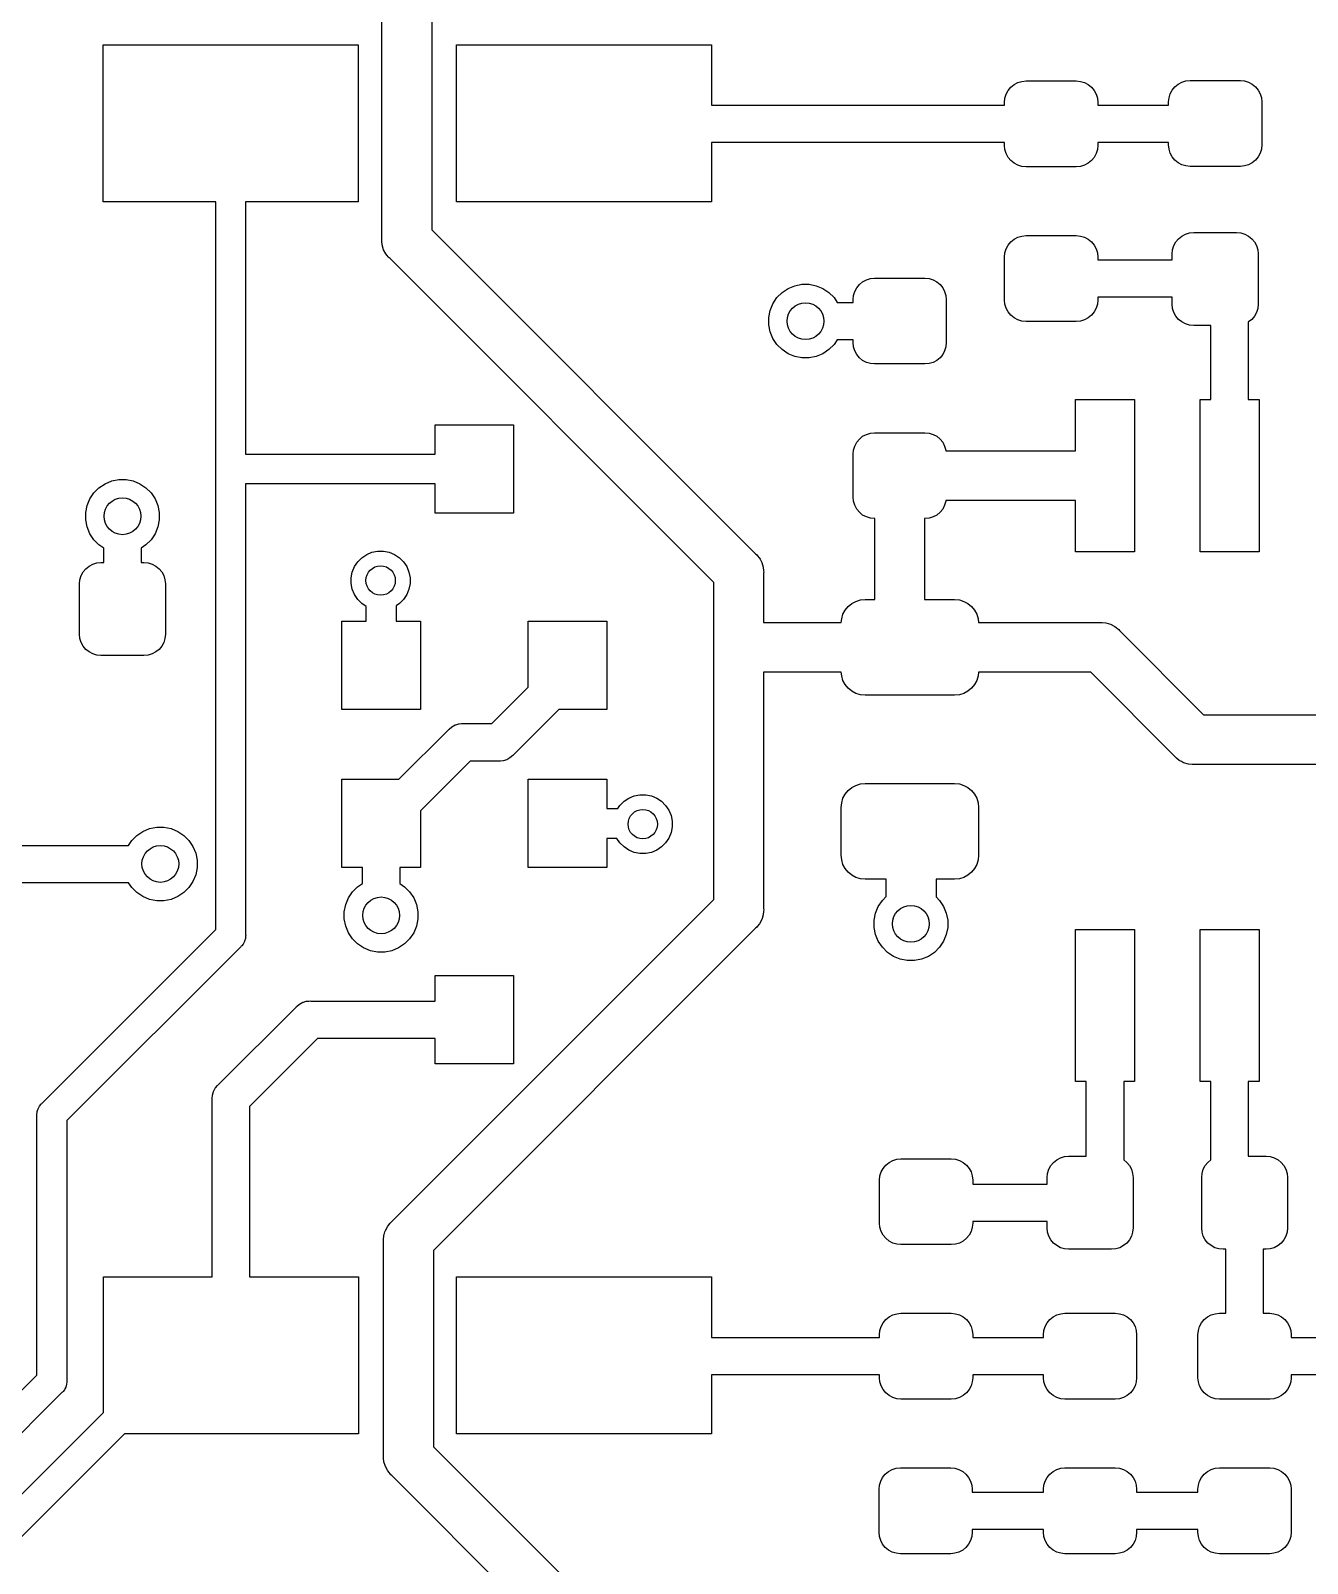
# Model space of a CAD drawing. Extents: x -66 to 211, y -177 to 13.
# Drawn here: x 105.08 to 118.09, y -120.81 to -105.19 of the extents above; entities that cross this region are included whole.
import ezdxf

# ---------------------------------------------------------------- set-up
doc = ezdxf.new("R2010")
doc.units = 0
doc.layers.add('BLACK', color=7, linetype='CONTINUOUS')

msp = doc.modelspace()

# ---------------------------------------------------------------- linework, layer by layer
at = {"layer": 'BLACK', "linetype": 'CONTINUOUS'}
for p, q in [((108.659, -107.315), (108.659, -99.423)), ((109.167, -99.5157), (109.167, -107.222)), ((105.818, -106.939), (105.818, -105.339)), ((105.818, -105.339), (108.418, -105.339)), ((108.418, -105.339), (108.418, -106.939)), ((109.418, -106.939), (109.418, -105.339)), ((109.418, -105.339), (112.018, -105.339)), ((112.018, -105.339), (112.018, -105.953)), ((115.07, -105.77), (115.103, -105.743)), ((115.103, -105.743), (115.141, -105.723)), ((115.141, -105.723), (115.182, -105.711)), ((115.182, -105.711), (115.225, -105.706)), ((115.225, -105.706), (115.737, -105.706)), ((115.737, -105.706), (115.78, -105.711)), ((115.78, -105.711), (115.821, -105.723)), ((115.821, -105.723), (115.859, -105.743)), ((115.859, -105.743), (115.892, -105.77)), ((116.741, -105.766), (116.775, -105.738)), ((116.775, -105.738), (116.812, -105.718)), ((116.812, -105.718), (116.853, -105.706)), ((116.853, -105.706), (116.896, -105.701)), ((116.896, -105.701), (117.409, -105.701)), ((117.409, -105.701), (117.451, -105.706)), ((117.451, -105.706), (117.492, -105.718)), ((117.492, -105.718), (117.53, -105.738)), ((117.53, -105.738), (117.563, -105.766)), ((115.006, -105.925), (115.01, -105.882)), ((115.01, -105.882), (115.023, -105.841)), ((115.023, -105.841), (115.043, -105.804)), ((115.043, -105.804), (115.07, -105.77)), ((115.892, -105.77), (115.919, -105.804)), ((115.919, -105.804), (115.939, -105.841)), ((115.939, -105.841), (115.952, -105.882)), ((115.952, -105.882), (115.956, -105.925)), ((116.677, -105.92), (116.682, -105.878)), ((116.682, -105.878), (116.694, -105.837)), ((116.694, -105.837), (116.714, -105.799)), ((116.714, -105.799), (116.741, -105.766)), ((117.563, -105.766), (117.591, -105.799)), ((117.591, -105.799), (117.611, -105.837)), ((117.611, -105.837), (117.623, -105.878)), ((117.623, -105.878), (117.627, -105.92)), ((112.018, -105.953), (115.006, -105.953)), ((115.006, -105.953), (115.006, -105.925)), ((115.956, -105.925), (115.956, -105.953)), ((115.956, -105.953), (116.677, -105.953)), ((116.677, -105.953), (116.677, -105.92)), ((117.627, -105.92), (117.627, -106.358)), ((115.006, -106.334), (112.018, -106.334)), ((112.018, -106.334), (112.018, -106.939)), ((115.006, -106.363), (115.006, -106.334)), ((115.01, -106.405), (115.006, -106.363)), ((115.956, -106.363), (115.952, -106.405)), ((116.677, -106.334), (115.956, -106.334)), ((115.956, -106.334), (115.956, -106.363)), ((116.677, -106.358), (116.677, -106.334)), ((116.682, -106.4), (116.677, -106.358)), ((117.627, -106.358), (117.623, -106.4)), ((115.023, -106.446), (115.01, -106.405)), ((115.043, -106.484), (115.023, -106.446)), ((115.07, -106.517), (115.043, -106.484)), ((115.103, -106.544), (115.07, -106.517)), ((115.892, -106.517), (115.859, -106.544)), ((115.919, -106.484), (115.892, -106.517)), ((115.939, -106.446), (115.919, -106.484)), ((115.952, -106.405), (115.939, -106.446)), ((116.694, -106.441), (116.682, -106.4)), ((116.714, -106.479), (116.694, -106.441)), ((116.741, -106.512), (116.714, -106.479)), ((116.775, -106.54), (116.741, -106.512)), ((117.563, -106.512), (117.53, -106.54)), ((117.591, -106.479), (117.563, -106.512)), ((117.611, -106.441), (117.591, -106.479)), ((117.623, -106.4), (117.611, -106.441)), ((115.141, -106.565), (115.103, -106.544)), ((115.182, -106.577), (115.141, -106.565)), ((115.225, -106.581), (115.182, -106.577)), ((115.737, -106.581), (115.225, -106.581)), ((115.78, -106.577), (115.737, -106.581)), ((115.821, -106.565), (115.78, -106.577)), ((115.859, -106.544), (115.821, -106.565)), ((116.812, -106.56), (116.775, -106.54)), ((116.853, -106.572), (116.812, -106.56)), ((116.896, -106.576), (116.853, -106.572)), ((117.409, -106.576), (116.896, -106.576)), ((117.451, -106.572), (117.409, -106.576)), ((117.492, -106.56), (117.451, -106.572)), ((117.53, -106.54), (117.492, -106.56)), ((106.965, -106.939), (105.818, -106.939)), ((106.965, -109.649), (106.965, -106.939)), ((108.418, -106.939), (107.27, -106.939)), ((107.27, -106.939), (107.27, -109.508)), ((112.018, -106.939), (109.418, -106.939)), ((109.167, -107.222), (112.467, -110.523)), ((115.103, -107.318), (115.141, -107.298)), ((115.141, -107.298), (115.182, -107.286)), ((115.182, -107.286), (115.225, -107.281)), ((115.225, -107.281), (115.737, -107.281)), ((115.737, -107.281), (115.78, -107.286)), ((115.78, -107.286), (115.821, -107.298)), ((115.821, -107.298), (115.859, -107.318)), ((116.779, -107.313), (116.812, -107.286)), ((116.812, -107.286), (116.85, -107.266)), ((116.85, -107.266), (116.891, -107.253)), ((116.891, -107.253), (116.934, -107.249)), ((116.934, -107.249), (117.371, -107.249)), ((117.371, -107.249), (117.414, -107.253)), ((117.414, -107.253), (117.455, -107.266)), ((117.455, -107.266), (117.493, -107.286)), ((117.493, -107.286), (117.526, -107.313)), ((108.657, -107.328), (108.659, -107.315)), ((108.659, -107.34), (108.657, -107.328)), ((108.662, -107.377), (108.659, -107.34)), ((108.659, -107.34), (108.659, -107.34)), ((108.677, -107.425), (108.662, -107.377)), ((108.7, -107.469), (108.677, -107.425)), ((115.006, -107.5), (115.01, -107.457)), ((115.01, -107.457), (115.023, -107.416)), ((115.023, -107.416), (115.043, -107.379)), ((115.043, -107.379), (115.07, -107.345)), ((115.07, -107.345), (115.103, -107.318)), ((115.859, -107.318), (115.892, -107.345)), ((115.892, -107.345), (115.919, -107.379)), ((115.919, -107.379), (115.939, -107.416)), ((115.939, -107.416), (115.952, -107.457)), ((115.952, -107.457), (115.956, -107.5)), ((116.715, -107.468), (116.719, -107.425)), ((116.719, -107.425), (116.731, -107.384)), ((116.731, -107.384), (116.752, -107.346)), ((116.752, -107.346), (116.779, -107.313)), ((117.526, -107.313), (117.553, -107.346)), ((117.553, -107.346), (117.573, -107.384)), ((117.573, -107.384), (117.586, -107.425)), ((117.586, -107.425), (117.59, -107.468)), ((108.713, -107.485), (108.7, -107.469)), ((108.724, -107.498), (108.713, -107.485)), ((108.732, -107.508), (108.724, -107.498)), ((108.724, -107.498), (108.724, -107.498)), ((108.742, -107.516), (108.732, -107.508)), ((112.042, -110.816), (108.742, -107.516)), ((115.006, -107.938), (115.006, -107.5)), ((115.956, -107.5), (115.956, -107.528)), ((115.956, -107.528), (116.715, -107.528)), ((116.715, -107.528), (116.715, -107.468)), ((117.59, -107.468), (117.59, -107.98)), ((113.526, -107.78), (113.559, -107.752)), ((113.559, -107.752), (113.597, -107.732)), ((113.597, -107.732), (113.638, -107.72)), ((113.638, -107.72), (113.681, -107.715)), ((113.681, -107.715), (114.193, -107.715)), ((114.193, -107.715), (114.236, -107.72)), ((114.236, -107.72), (114.277, -107.732)), ((114.277, -107.732), (114.315, -107.752)), ((114.315, -107.752), (114.348, -107.78)), ((112.644, -107.976), (112.685, -107.914)), ((112.685, -107.914), (112.738, -107.862)), ((112.738, -107.862), (112.799, -107.821)), ((112.799, -107.821), (112.867, -107.793)), ((112.867, -107.793), (112.94, -107.778)), ((112.94, -107.778), (113.014, -107.778)), ((113.014, -107.778), (113.086, -107.793)), ((113.086, -107.793), (113.154, -107.821)), ((113.154, -107.821), (113.216, -107.862)), ((113.216, -107.862), (113.268, -107.914)), ((113.268, -107.914), (113.3, -107.962)), ((113.462, -107.934), (113.466, -107.892)), ((113.466, -107.892), (113.478, -107.851)), ((113.478, -107.851), (113.499, -107.813)), ((113.499, -107.813), (113.526, -107.78)), ((114.348, -107.78), (114.375, -107.813)), ((114.375, -107.813), (114.395, -107.851)), ((114.395, -107.851), (114.408, -107.892)), ((114.408, -107.892), (114.412, -107.934)), ((116.715, -107.909), (115.956, -107.909)), ((115.956, -107.909), (115.956, -107.938)), ((116.715, -107.98), (116.715, -107.909)), ((112.602, -108.116), (112.616, -108.044)), ((112.616, -108.044), (112.644, -107.976)), ((113.3, -107.962), (113.462, -107.962)), ((113.462, -107.962), (113.462, -107.934)), ((114.412, -107.934), (114.412, -108.372)), ((115.01, -107.98), (115.006, -107.938)), ((115.023, -108.021), (115.01, -107.98)), ((115.043, -108.059), (115.023, -108.021)), ((115.07, -108.092), (115.043, -108.059)), ((115.919, -108.059), (115.892, -108.092)), ((115.939, -108.021), (115.919, -108.059)), ((115.952, -107.98), (115.939, -108.021)), ((115.956, -107.938), (115.952, -107.98)), ((116.719, -108.023), (116.715, -107.98)), ((116.731, -108.064), (116.719, -108.023)), ((116.752, -108.102), (116.731, -108.064)), ((117.573, -108.064), (117.553, -108.102)), ((117.586, -108.023), (117.573, -108.064)), ((117.59, -107.98), (117.586, -108.023)), ((112.602, -108.19), (112.602, -108.116)), ((112.616, -108.263), (112.602, -108.19)), ((115.103, -108.119), (115.07, -108.092)), ((115.141, -108.14), (115.103, -108.119)), ((115.182, -108.152), (115.141, -108.14)), ((115.225, -108.156), (115.182, -108.152)), ((115.737, -108.156), (115.225, -108.156)), ((115.78, -108.152), (115.737, -108.156)), ((115.821, -108.14), (115.78, -108.152)), ((115.859, -108.119), (115.821, -108.14)), ((115.892, -108.092), (115.859, -108.119)), ((116.779, -108.135), (116.752, -108.102)), ((116.812, -108.162), (116.779, -108.135)), ((116.85, -108.182), (116.812, -108.162)), ((116.891, -108.195), (116.85, -108.182)), ((116.934, -108.199), (116.891, -108.195)), ((117.109, -108.199), (116.934, -108.199)), ((117.109, -108.953), (117.109, -108.199)), ((117.493, -108.162), (117.49, -108.163)), ((117.49, -108.163), (117.49, -108.953)), ((117.526, -108.135), (117.493, -108.162)), ((117.553, -108.102), (117.526, -108.135)), ((112.644, -108.331), (112.616, -108.263)), ((112.685, -108.392), (112.644, -108.331)), ((112.738, -108.444), (112.685, -108.392)), ((113.268, -108.392), (113.216, -108.444)), ((113.301, -108.343), (113.268, -108.392)), ((113.462, -108.343), (113.301, -108.343)), ((113.462, -108.372), (113.462, -108.343)), ((113.466, -108.414), (113.462, -108.372)), ((114.412, -108.372), (114.408, -108.414)), ((112.799, -108.486), (112.738, -108.444)), ((112.867, -108.514), (112.799, -108.486)), ((112.94, -108.528), (112.867, -108.514)), ((113.014, -108.528), (112.94, -108.528)), ((113.086, -108.514), (113.014, -108.528)), ((113.154, -108.486), (113.086, -108.514)), ((113.216, -108.444), (113.154, -108.486)), ((113.478, -108.455), (113.466, -108.414)), ((113.499, -108.493), (113.478, -108.455)), ((113.526, -108.526), (113.499, -108.493)), ((113.559, -108.554), (113.526, -108.526)), ((113.597, -108.574), (113.559, -108.554)), ((114.315, -108.554), (114.277, -108.574)), ((114.348, -108.526), (114.315, -108.554)), ((114.375, -108.493), (114.348, -108.526)), ((114.395, -108.455), (114.375, -108.493)), ((114.408, -108.414), (114.395, -108.455)), ((113.638, -108.586), (113.597, -108.574)), ((113.681, -108.59), (113.638, -108.586)), ((114.193, -108.59), (113.681, -108.59)), ((114.236, -108.586), (114.193, -108.59)), ((114.277, -108.574), (114.236, -108.586)), ((115.73, -109.474), (115.73, -108.953)), ((115.73, -108.953), (116.33, -108.953)), ((116.33, -108.953), (116.33, -110.503)), ((117, -110.503), (117, -108.953)), ((117, -108.953), (117.109, -108.953)), ((117.49, -108.953), (117.6, -108.953)), ((117.6, -108.953), (117.6, -110.503)), ((109.201, -109.508), (109.201, -109.21)), ((109.201, -109.21), (110.001, -109.21)), ((110.001, -109.21), (110.001, -110.11)), ((113.526, -109.355), (113.559, -109.327)), ((113.559, -109.327), (113.597, -109.307)), ((113.597, -109.307), (113.638, -109.295)), ((113.638, -109.295), (113.681, -109.29)), ((113.681, -109.29), (114.193, -109.29)), ((114.193, -109.29), (114.236, -109.295)), ((114.236, -109.295), (114.277, -109.307)), ((114.277, -109.307), (114.315, -109.327)), ((114.315, -109.327), (114.348, -109.355)), ((113.462, -109.509), (113.466, -109.467)), ((113.466, -109.467), (113.478, -109.426)), ((113.478, -109.426), (113.499, -109.388)), ((113.499, -109.388), (113.526, -109.355)), ((114.348, -109.355), (114.375, -109.388)), ((114.375, -109.388), (114.395, -109.426)), ((114.395, -109.426), (114.408, -109.467)), ((114.408, -109.467), (114.408, -109.474)), ((114.408, -109.474), (115.73, -109.474)), ((107.27, -109.508), (109.201, -109.508)), ((113.462, -109.947), (113.462, -109.509)), ((105.837, -109.81), (105.905, -109.781)), ((105.905, -109.781), (105.978, -109.767)), ((105.978, -109.767), (106.051, -109.767)), ((106.051, -109.767), (106.124, -109.781)), ((106.124, -109.781), (106.192, -109.81)), ((106.965, -109.657), (106.965, -109.649)), ((106.965, -109.664), (106.965, -109.657)), ((106.965, -114.353), (106.965, -109.664)), ((106.965, -109.664), (106.965, -109.664)), ((106.965, -109.664), (106.965, -109.664)), ((105.682, -109.964), (105.723, -109.903)), ((105.723, -109.903), (105.775, -109.851)), ((105.775, -109.851), (105.837, -109.81)), ((106.192, -109.81), (106.254, -109.851)), ((106.254, -109.851), (106.306, -109.903)), ((106.306, -109.903), (106.347, -109.964)), ((109.201, -109.813), (107.27, -109.813)), ((107.27, -109.813), (107.27, -114.409)), ((109.201, -110.11), (109.201, -109.813)), ((113.466, -109.989), (113.462, -109.947)), ((105.64, -110.105), (105.654, -110.033)), ((105.64, -110.179), (105.64, -110.105)), ((105.654, -110.033), (105.682, -109.964)), ((106.347, -109.964), (106.375, -110.033)), ((106.375, -110.033), (106.39, -110.105)), ((106.39, -110.105), (106.39, -110.179)), ((110.001, -110.11), (109.201, -110.11)), ((113.478, -110.03), (113.466, -109.989)), ((113.499, -110.068), (113.478, -110.03)), ((113.526, -110.101), (113.499, -110.068)), ((113.559, -110.129), (113.526, -110.101)), ((114.348, -110.101), (114.315, -110.129)), ((114.375, -110.068), (114.348, -110.101)), ((114.395, -110.03), (114.375, -110.068)), ((114.408, -109.989), (114.395, -110.03)), ((115.73, -109.982), (114.408, -109.982)), ((114.408, -109.982), (114.408, -109.989)), ((115.73, -110.503), (115.73, -109.982)), ((105.654, -110.251), (105.64, -110.179)), ((105.682, -110.32), (105.654, -110.251)), ((106.375, -110.251), (106.347, -110.32)), ((106.39, -110.179), (106.375, -110.251)), ((113.597, -110.149), (113.559, -110.129)), ((113.638, -110.161), (113.597, -110.149)), ((113.681, -110.165), (113.638, -110.161)), ((113.683, -110.165), (113.681, -110.165)), ((113.683, -110.99), (113.683, -110.165)), ((114.193, -110.165), (114.191, -110.165)), ((114.191, -110.165), (114.191, -110.99)), ((114.236, -110.161), (114.193, -110.165)), ((114.277, -110.149), (114.236, -110.161)), ((114.315, -110.129), (114.277, -110.149)), ((105.723, -110.381), (105.682, -110.32)), ((105.775, -110.433), (105.723, -110.381)), ((106.306, -110.381), (106.254, -110.433)), ((106.347, -110.32), (106.306, -110.381)), ((105.824, -110.466), (105.775, -110.433)), ((105.824, -110.612), (105.824, -110.466)), ((106.254, -110.433), (106.205, -110.466)), ((106.205, -110.466), (106.205, -110.612)), ((108.413, -110.606), (108.455, -110.564)), ((108.455, -110.564), (108.504, -110.531)), ((108.504, -110.531), (108.558, -110.509)), ((108.558, -110.509), (108.616, -110.497)), ((108.616, -110.497), (108.676, -110.497)), ((108.676, -110.497), (108.733, -110.509)), ((108.733, -110.509), (108.788, -110.531)), ((108.788, -110.531), (108.837, -110.564)), ((108.837, -110.564), (108.879, -110.606)), ((112.467, -110.523), (112.476, -110.531)), ((112.476, -110.531), (112.484, -110.54)), ((112.484, -110.54), (112.484, -110.54)), ((112.484, -110.54), (112.508, -110.569)), ((112.508, -110.569), (112.514, -110.579)), ((112.514, -110.579), (112.532, -110.613)), ((116.33, -110.503), (115.73, -110.503)), ((117.6, -110.503), (117, -110.503)), ((105.594, -110.747), (105.614, -110.709)), ((105.614, -110.709), (105.641, -110.676)), ((105.641, -110.676), (105.674, -110.649)), ((105.674, -110.649), (105.712, -110.629)), ((105.712, -110.629), (105.753, -110.616)), ((105.753, -110.616), (105.796, -110.612)), ((105.796, -110.612), (105.824, -110.612)), ((106.205, -110.612), (106.233, -110.612)), ((106.233, -110.612), (106.276, -110.616)), ((106.276, -110.616), (106.317, -110.629)), ((106.317, -110.629), (106.355, -110.649)), ((106.355, -110.649), (106.388, -110.676)), ((106.388, -110.676), (106.415, -110.709)), ((106.415, -110.709), (106.435, -110.747)), ((108.346, -110.768), (108.357, -110.71)), ((108.357, -110.71), (108.38, -110.655)), ((108.38, -110.655), (108.413, -110.606)), ((108.879, -110.606), (108.912, -110.655)), ((108.912, -110.655), (108.934, -110.71)), ((108.934, -110.71), (108.946, -110.768)), ((112.532, -110.613), (112.546, -110.661)), ((112.546, -110.661), (112.55, -110.699)), ((112.55, -110.699), (112.55, -110.699)), ((112.55, -110.699), (112.551, -110.711)), ((112.551, -110.711), (112.55, -110.723)), ((112.55, -110.723), (112.55, -111.224)), ((105.577, -110.831), (105.581, -110.788)), ((105.577, -111.343), (105.577, -110.831)), ((105.581, -110.788), (105.594, -110.747)), ((106.435, -110.747), (106.448, -110.788)), ((106.448, -110.788), (106.452, -110.831)), ((106.452, -110.831), (106.452, -111.343)), ((108.346, -110.827), (108.346, -110.768)), ((108.357, -110.885), (108.346, -110.827)), ((108.38, -110.939), (108.357, -110.885)), ((108.934, -110.885), (108.912, -110.939)), ((108.946, -110.827), (108.934, -110.885)), ((108.946, -110.768), (108.946, -110.827)), ((112.042, -111.463), (112.042, -110.816)), ((108.413, -110.989), (108.38, -110.939)), ((108.455, -111.03), (108.413, -110.989)), ((108.499, -111.06), (108.455, -111.03)), ((108.837, -111.03), (108.803, -111.053)), ((108.803, -111.053), (108.803, -111.21)), ((108.879, -110.989), (108.837, -111.03)), ((108.912, -110.939), (108.879, -110.989)), ((113.412, -111.062), (113.449, -111.031)), ((113.449, -111.031), (113.491, -111.009)), ((113.491, -111.009), (113.537, -110.995)), ((113.537, -110.995), (113.585, -110.99)), ((113.585, -110.99), (113.683, -110.99)), ((114.191, -110.99), (114.497, -110.99)), ((114.497, -110.99), (114.545, -110.995)), ((114.545, -110.995), (114.59, -111.009)), ((114.59, -111.009), (114.633, -111.031)), ((114.633, -111.031), (114.67, -111.062)), ((108.251, -112.11), (108.251, -111.21)), ((108.251, -111.21), (108.499, -111.21)), ((108.499, -111.21), (108.499, -111.06)), ((108.803, -111.21), (109.051, -111.21)), ((109.051, -111.21), (109.051, -112.11)), ((110.151, -111.883), (110.151, -111.21)), ((110.151, -111.21), (110.951, -111.21)), ((110.951, -111.21), (110.951, -112.11)), ((113.342, -111.224), (113.346, -111.187)), ((113.346, -111.187), (113.359, -111.141)), ((113.359, -111.141), (113.382, -111.099)), ((113.382, -111.099), (113.412, -111.062)), ((114.67, -111.062), (114.7, -111.099)), ((114.7, -111.099), (114.722, -111.141)), ((114.722, -111.141), (114.736, -111.187)), ((114.736, -111.187), (114.74, -111.224)), ((105.581, -111.386), (105.577, -111.343)), ((106.452, -111.343), (106.448, -111.386)), ((112.55, -111.224), (113.342, -111.224)), ((114.74, -111.224), (115.977, -111.224)), ((115.977, -111.224), (115.989, -111.223)), ((115.989, -111.223), (116.002, -111.224)), ((116.002, -111.224), (116.002, -111.224)), ((116.002, -111.224), (116.039, -111.227)), ((116.039, -111.227), (116.087, -111.242)), ((116.087, -111.242), (116.131, -111.266)), ((116.131, -111.266), (116.142, -111.275)), ((116.142, -111.275), (116.16, -111.289)), ((116.16, -111.289), (116.16, -111.289)), ((116.16, -111.289), (116.17, -111.297)), ((116.17, -111.297), (116.178, -111.307)), ((116.178, -111.307), (117.034, -112.164)), ((105.594, -111.427), (105.581, -111.386)), ((105.614, -111.465), (105.594, -111.427)), ((105.641, -111.498), (105.614, -111.465)), ((105.674, -111.525), (105.641, -111.498)), ((106.388, -111.498), (106.355, -111.525)), ((106.415, -111.465), (106.388, -111.498)), ((106.435, -111.427), (106.415, -111.465)), ((106.448, -111.386), (106.435, -111.427)), ((112.041, -111.476), (112.042, -111.463)), ((112.042, -111.488), (112.041, -111.476)), ((112.042, -114.047), (112.042, -111.488)), ((112.042, -111.488), (112.042, -111.488)), ((112.042, -111.488), (112.042, -111.488)), ((105.712, -111.545), (105.674, -111.525)), ((105.753, -111.558), (105.712, -111.545)), ((105.796, -111.562), (105.753, -111.558)), ((106.233, -111.562), (105.796, -111.562)), ((106.276, -111.558), (106.233, -111.562)), ((106.317, -111.545), (106.276, -111.558)), ((106.355, -111.525), (106.317, -111.545)), ((113.342, -111.732), (112.55, -111.732)), ((112.55, -111.732), (112.55, -114.14)), ((113.346, -111.769), (113.342, -111.732)), ((113.359, -111.815), (113.346, -111.769)), ((113.382, -111.857), (113.359, -111.815)), ((114.722, -111.815), (114.7, -111.857)), ((114.736, -111.769), (114.722, -111.815)), ((114.74, -111.732), (114.736, -111.769)), ((115.884, -111.732), (114.74, -111.732)), ((116.741, -112.589), (115.884, -111.732)), ((109.779, -112.255), (110.151, -111.883)), ((113.412, -111.894), (113.382, -111.857)), ((113.449, -111.924), (113.412, -111.894)), ((113.491, -111.947), (113.449, -111.924)), ((113.537, -111.961), (113.491, -111.947)), ((113.585, -111.965), (113.537, -111.961)), ((114.497, -111.965), (113.585, -111.965)), ((114.545, -111.961), (114.497, -111.965)), ((114.59, -111.947), (114.545, -111.961)), ((114.633, -111.924), (114.59, -111.947)), ((114.67, -111.894), (114.633, -111.924)), ((114.7, -111.857), (114.67, -111.894)), ((109.051, -112.11), (108.251, -112.11)), ((110.463, -112.11), (109.999, -112.574)), ((110.951, -112.11), (110.463, -112.11)), ((109.344, -112.31), (109.373, -112.287)), ((109.373, -112.287), (109.406, -112.269)), ((109.406, -112.269), (109.414, -112.266)), ((109.414, -112.266), (109.442, -112.258)), ((109.442, -112.258), (109.446, -112.258)), ((109.446, -112.258), (109.47, -112.255)), ((109.47, -112.255), (109.479, -112.254)), ((109.47, -112.255), (109.47, -112.255)), ((109.479, -112.254), (109.488, -112.255)), ((109.488, -112.255), (109.779, -112.255)), ((117.034, -112.164), (128.621, -112.164)), ((108.833, -112.822), (109.338, -112.318)), ((109.338, -112.318), (109.344, -112.31)), ((109.964, -112.605), (109.931, -112.623)), ((109.993, -112.581), (109.964, -112.605)), ((109.999, -112.574), (109.993, -112.581)), ((116.749, -112.598), (116.741, -112.589)), ((116.758, -112.606), (116.749, -112.598)), ((116.787, -112.63), (116.758, -112.606)), ((116.758, -112.606), (116.758, -112.606)), ((109.558, -112.636), (109.051, -113.143)), ((109.848, -112.636), (109.558, -112.636)), ((109.858, -112.637), (109.848, -112.636)), ((109.867, -112.636), (109.858, -112.637)), ((109.895, -112.634), (109.867, -112.636)), ((109.867, -112.636), (109.867, -112.636)), ((109.931, -112.623), (109.895, -112.634)), ((116.81, -112.642), (116.787, -112.63)), ((116.831, -112.654), (116.81, -112.642)), ((116.879, -112.668), (116.831, -112.654)), ((116.917, -112.672), (116.879, -112.668)), ((116.929, -112.673), (116.917, -112.672)), ((116.917, -112.672), (116.917, -112.672)), ((116.942, -112.672), (116.929, -112.673)), ((128.862, -112.672), (116.942, -112.672)), ((108.251, -113.722), (108.251, -112.822)), ((108.251, -112.822), (108.833, -112.822)), ((110.151, -113.722), (110.151, -112.822)), ((110.151, -112.822), (110.951, -112.822)), ((110.951, -112.822), (110.951, -113.12)), ((113.412, -112.937), (113.449, -112.906)), ((113.449, -112.906), (113.491, -112.884)), ((113.491, -112.884), (113.537, -112.87)), ((113.537, -112.87), (113.585, -112.865)), ((113.585, -112.865), (114.497, -112.865)), ((114.497, -112.865), (114.545, -112.87)), ((114.545, -112.87), (114.59, -112.884)), ((114.59, -112.884), (114.633, -112.906)), ((114.633, -112.906), (114.67, -112.937)), ((111.085, -113.088), (111.127, -113.046)), ((111.127, -113.046), (111.176, -113.013)), ((111.176, -113.013), (111.231, -112.99)), ((111.231, -112.99), (111.288, -112.979)), ((111.288, -112.979), (111.348, -112.979)), ((111.348, -112.979), (111.406, -112.99)), ((111.406, -112.99), (111.46, -113.013)), ((111.46, -113.013), (111.509, -113.046)), ((111.509, -113.046), (111.551, -113.088)), ((113.341, -113.109), (113.346, -113.062)), ((113.346, -113.062), (113.359, -113.016)), ((113.359, -113.016), (113.382, -112.974)), ((113.382, -112.974), (113.412, -112.937)), ((114.67, -112.937), (114.7, -112.974)), ((114.7, -112.974), (114.722, -113.016)), ((114.722, -113.016), (114.736, -113.062)), ((114.736, -113.062), (114.741, -113.109)), ((109.051, -113.143), (109.051, -113.722)), ((110.951, -113.12), (111.064, -113.12)), ((111.064, -113.12), (111.085, -113.088)), ((111.551, -113.088), (111.584, -113.137)), ((111.584, -113.137), (111.607, -113.191)), ((111.607, -113.191), (111.618, -113.249)), ((113.341, -113.597), (113.341, -113.109)), ((114.741, -113.109), (114.741, -113.597)), ((106.109, -113.446), (106.162, -113.394)), ((106.162, -113.394), (106.223, -113.353)), ((106.223, -113.353), (106.291, -113.325)), ((106.291, -113.325), (106.364, -113.31)), ((106.364, -113.31), (106.438, -113.31)), ((106.438, -113.31), (106.51, -113.325)), ((106.51, -113.325), (106.578, -113.353)), ((106.578, -113.353), (106.64, -113.394)), ((106.64, -113.394), (106.692, -113.446)), ((111.607, -113.366), (111.584, -113.421)), ((111.618, -113.308), (111.607, -113.366)), ((111.618, -113.249), (111.618, -113.308)), ((104.889, -113.496), (106.076, -113.496)), ((106.076, -113.496), (106.109, -113.446)), ((106.692, -113.446), (106.733, -113.508)), ((106.733, -113.508), (106.761, -113.576)), ((111.054, -113.424), (110.951, -113.424)), ((110.951, -113.424), (110.951, -113.722)), ((111.085, -113.47), (111.054, -113.424)), ((111.127, -113.512), (111.085, -113.47)), ((111.176, -113.545), (111.127, -113.512)), ((111.231, -113.567), (111.176, -113.545)), ((111.46, -113.545), (111.406, -113.567)), ((111.509, -113.512), (111.46, -113.545)), ((111.551, -113.47), (111.509, -113.512)), ((111.584, -113.421), (111.551, -113.47)), ((106.761, -113.576), (106.776, -113.648)), ((106.776, -113.648), (106.776, -113.722)), ((111.288, -113.579), (111.231, -113.567)), ((111.348, -113.579), (111.288, -113.579)), ((111.406, -113.567), (111.348, -113.579)), ((113.346, -113.644), (113.341, -113.597)), ((113.359, -113.69), (113.346, -113.644)), ((113.382, -113.732), (113.359, -113.69)), ((114.722, -113.69), (114.7, -113.732)), ((114.736, -113.644), (114.722, -113.69)), ((114.741, -113.597), (114.736, -113.644)), ((106.733, -113.863), (106.692, -113.924)), ((106.761, -113.795), (106.733, -113.863)), ((106.776, -113.722), (106.761, -113.795)), ((108.461, -113.722), (108.251, -113.722)), ((108.461, -113.885), (108.461, -113.722)), ((109.051, -113.722), (108.842, -113.722)), ((108.842, -113.722), (108.842, -113.885)), ((110.951, -113.722), (110.151, -113.722)), ((113.412, -113.769), (113.382, -113.732)), ((113.449, -113.799), (113.412, -113.769)), ((113.491, -113.822), (113.449, -113.799)), ((113.537, -113.836), (113.491, -113.822)), ((113.585, -113.84), (113.537, -113.836)), ((113.8, -113.84), (113.585, -113.84)), ((113.8, -114.016), (113.8, -113.84)), ((114.497, -113.84), (114.308, -113.84)), ((114.308, -113.84), (114.308, -114.021)), ((114.545, -113.836), (114.497, -113.84)), ((114.59, -113.822), (114.545, -113.836)), ((114.633, -113.799), (114.59, -113.822)), ((114.67, -113.769), (114.633, -113.799)), ((114.7, -113.732), (114.67, -113.769)), ((106.077, -113.877), (104.889, -113.877)), ((106.109, -113.924), (106.077, -113.877)), ((106.162, -113.977), (106.109, -113.924)), ((106.223, -114.018), (106.162, -113.977)), ((106.291, -114.046), (106.223, -114.018)), ((106.578, -114.018), (106.51, -114.046)), ((106.64, -113.977), (106.578, -114.018)), ((106.692, -113.924), (106.64, -113.977)), ((108.319, -114.031), (108.36, -113.97)), ((108.36, -113.97), (108.412, -113.917)), ((108.412, -113.917), (108.461, -113.885)), ((108.842, -113.885), (108.89, -113.917)), ((108.89, -113.917), (108.942, -113.97)), ((108.942, -113.97), (108.983, -114.031)), ((113.76, -114.056), (113.8, -114.016)), ((114.308, -114.021), (114.342, -114.056)), ((106.364, -114.06), (106.291, -114.046)), ((106.438, -114.06), (106.364, -114.06)), ((106.51, -114.046), (106.438, -114.06)), ((108.276, -114.172), (108.29, -114.099)), ((108.276, -114.245), (108.276, -114.172)), ((108.29, -114.099), (108.319, -114.031)), ((108.76, -117.33), (112.042, -114.047)), ((108.983, -114.031), (109.012, -114.099)), ((109.012, -114.099), (109.026, -114.172)), ((109.026, -114.172), (109.026, -114.245)), ((112.55, -114.165), (112.546, -114.202)), ((112.55, -114.14), (112.551, -114.153)), ((112.551, -114.153), (112.55, -114.165)), ((112.55, -114.165), (112.55, -114.165)), ((113.69, -114.186), (113.719, -114.117)), ((113.719, -114.117), (113.76, -114.056)), ((114.342, -114.056), (114.383, -114.117)), ((114.383, -114.117), (114.412, -114.186)), ((108.29, -114.318), (108.276, -114.245)), ((108.319, -114.386), (108.29, -114.318)), ((109.012, -114.318), (108.983, -114.386)), ((109.026, -114.245), (109.012, -114.318)), ((112.476, -114.333), (112.467, -114.341)), ((112.484, -114.323), (112.476, -114.333)), ((112.508, -114.294), (112.484, -114.323)), ((112.484, -114.323), (112.484, -114.323)), ((112.532, -114.25), (112.508, -114.294)), ((112.535, -114.241), (112.532, -114.25)), ((112.546, -114.202), (112.535, -114.241)), ((113.676, -114.258), (113.69, -114.186)), ((113.676, -114.332), (113.676, -114.258)), ((113.69, -114.404), (113.676, -114.332)), ((114.412, -114.186), (114.426, -114.258)), ((114.426, -114.332), (114.412, -114.404)), ((114.426, -114.258), (114.426, -114.332)), ((105.193, -116.125), (106.965, -114.353)), ((107.259, -114.475), (107.245, -114.501)), ((107.26, -114.472), (107.259, -114.475)), ((107.268, -114.446), (107.26, -114.472)), ((107.27, -114.423), (107.268, -114.446)), ((107.27, -114.409), (107.271, -114.416)), ((107.271, -114.416), (107.27, -114.423)), ((107.27, -114.423), (107.27, -114.423)), ((108.36, -114.448), (108.319, -114.386)), ((108.412, -114.5), (108.36, -114.448)), ((108.942, -114.448), (108.89, -114.5)), ((108.983, -114.386), (108.942, -114.448)), ((112.467, -114.341), (109.184, -117.623)), ((113.719, -114.473), (113.69, -114.404)), ((113.76, -114.534), (113.719, -114.473)), ((114.383, -114.473), (114.342, -114.534)), ((114.412, -114.404), (114.383, -114.473)), ((115.73, -115.903), (115.73, -114.353)), ((115.73, -114.353), (116.33, -114.353)), ((116.33, -114.353), (116.33, -115.903)), ((117, -115.903), (117, -114.353)), ((117, -114.353), (117.6, -114.353)), ((117.6, -114.353), (117.6, -115.903)), ((107.22, -114.529), (105.448, -116.301)), ((107.226, -114.524), (107.22, -114.529)), ((107.231, -114.518), (107.226, -114.524)), ((107.245, -114.501), (107.231, -114.518)), ((108.473, -114.541), (108.412, -114.5)), ((108.542, -114.569), (108.473, -114.541)), ((108.614, -114.584), (108.542, -114.569)), ((108.688, -114.584), (108.614, -114.584)), ((108.76, -114.569), (108.688, -114.584)), ((108.829, -114.541), (108.76, -114.569)), ((108.89, -114.5), (108.829, -114.541)), ((113.812, -114.586), (113.76, -114.534)), ((113.873, -114.627), (113.812, -114.586)), ((113.942, -114.656), (113.873, -114.627)), ((114.229, -114.627), (114.16, -114.656)), ((114.29, -114.586), (114.229, -114.627)), ((114.342, -114.534), (114.29, -114.586)), ((114.014, -114.67), (113.942, -114.656)), ((114.088, -114.67), (114.014, -114.67)), ((114.16, -114.656), (114.088, -114.67)), ((109.201, -115.082), (109.201, -114.822)), ((109.201, -114.822), (110.001, -114.822)), ((110.001, -114.822), (110.001, -115.722)), ((107.79, -115.137), (107.819, -115.113)), ((107.819, -115.113), (107.852, -115.095)), ((107.852, -115.095), (107.861, -115.092)), ((107.861, -115.092), (107.888, -115.084)), ((107.888, -115.084), (107.892, -115.084)), ((107.892, -115.084), (107.916, -115.082)), ((107.916, -115.082), (107.925, -115.081)), ((107.916, -115.082), (107.916, -115.082)), ((107.925, -115.081), (107.935, -115.082)), ((107.935, -115.082), (109.201, -115.082)), ((106.992, -115.936), (107.784, -115.144)), ((107.784, -115.144), (107.79, -115.137)), ((108.004, -115.463), (107.311, -116.156)), ((109.201, -115.463), (108.004, -115.463)), ((109.201, -115.722), (109.201, -115.463)), ((110.001, -115.722), (109.201, -115.722)), ((106.929, -116.077), (106.933, -116.04)), ((106.933, -116.04), (106.943, -116.004)), ((106.943, -116.004), (106.961, -115.971)), ((106.961, -115.971), (106.963, -115.968)), ((106.963, -115.968), (106.985, -115.942)), ((106.985, -115.942), (106.992, -115.936)), ((115.839, -115.903), (115.73, -115.903)), ((115.839, -116.662), (115.839, -115.903)), ((116.33, -115.903), (116.22, -115.903)), ((116.22, -115.903), (116.22, -116.701)), ((117.109, -115.903), (117, -115.903)), ((117.109, -116.701), (117.109, -115.903)), ((117.6, -115.903), (117.49, -115.903)), ((117.49, -115.903), (117.49, -116.662)), ((105.145, -116.216), (105.146, -116.208)), ((105.146, -116.208), (105.148, -116.198)), ((105.148, -116.198), (105.154, -116.179)), ((105.154, -116.179), (105.168, -116.153)), ((105.168, -116.153), (105.183, -116.136)), ((105.183, -116.136), (105.187, -116.13)), ((105.183, -116.136), (105.183, -116.136)), ((105.187, -116.13), (105.193, -116.125)), ((106.93, -116.086), (106.929, -116.077)), ((106.93, -117.892), (106.93, -116.086)), ((107.311, -116.156), (107.311, -117.892)), ((105.143, -116.238), (105.145, -116.216)), ((105.143, -116.246), (105.143, -116.238)), ((105.143, -118.895), (105.143, -116.246)), ((105.448, -116.301), (105.448, -118.951)), ((115.575, -116.679), (115.616, -116.666)), ((115.616, -116.666), (115.658, -116.662)), ((115.658, -116.662), (115.839, -116.662)), ((117.49, -116.662), (117.671, -116.662)), ((117.671, -116.662), (117.714, -116.666)), ((117.714, -116.666), (117.755, -116.679)), ((113.735, -116.865), (113.748, -116.824)), ((113.748, -116.824), (113.768, -116.787)), ((113.768, -116.787), (113.795, -116.753)), ((113.795, -116.753), (113.828, -116.726)), ((113.828, -116.726), (113.866, -116.706)), ((113.866, -116.706), (113.907, -116.694)), ((113.907, -116.694), (113.95, -116.689)), ((113.95, -116.689), (114.462, -116.689)), ((114.462, -116.689), (114.505, -116.694)), ((114.505, -116.694), (114.546, -116.706)), ((114.546, -116.706), (114.584, -116.726)), ((114.584, -116.726), (114.617, -116.753)), ((114.617, -116.753), (114.644, -116.787)), ((114.644, -116.787), (114.664, -116.824)), ((114.664, -116.824), (114.677, -116.865)), ((115.444, -116.838), (115.456, -116.797)), ((115.456, -116.797), (115.477, -116.759)), ((115.477, -116.759), (115.504, -116.726)), ((115.504, -116.726), (115.537, -116.699)), ((115.537, -116.699), (115.575, -116.679)), ((116.22, -116.701), (116.251, -116.726)), ((116.251, -116.726), (116.278, -116.759)), ((116.278, -116.759), (116.298, -116.797)), ((116.298, -116.797), (116.311, -116.838)), ((117.019, -116.838), (117.031, -116.797)), ((117.031, -116.797), (117.052, -116.759)), ((117.052, -116.759), (117.079, -116.726)), ((117.079, -116.726), (117.109, -116.701)), ((117.755, -116.679), (117.793, -116.699)), ((117.793, -116.699), (117.826, -116.726)), ((117.826, -116.726), (117.853, -116.759)), ((117.853, -116.759), (117.873, -116.797)), ((117.873, -116.797), (117.886, -116.838)), ((113.731, -116.908), (113.735, -116.865)), ((113.731, -117.346), (113.731, -116.908)), ((114.677, -116.865), (114.681, -116.908)), ((114.681, -116.908), (114.681, -116.947)), ((114.681, -116.947), (115.44, -116.947)), ((115.44, -116.881), (115.444, -116.838)), ((115.44, -116.947), (115.44, -116.881)), ((116.311, -116.838), (116.315, -116.881)), ((116.315, -116.881), (116.315, -117.393)), ((117.015, -116.881), (117.019, -116.838)), ((117.015, -117.393), (117.015, -116.881)), ((117.886, -116.838), (117.89, -116.881)), ((117.89, -116.881), (117.89, -117.393)), ((108.682, -117.462), (108.69, -117.434)), ((108.69, -117.434), (108.695, -117.421)), ((108.695, -117.421), (108.718, -117.376)), ((108.718, -117.376), (108.742, -117.347)), ((108.742, -117.347), (108.75, -117.338)), ((108.742, -117.347), (108.742, -117.347)), ((108.75, -117.338), (108.76, -117.33)), ((113.735, -117.388), (113.731, -117.346)), ((113.748, -117.429), (113.735, -117.388)), ((113.768, -117.467), (113.748, -117.429)), ((114.664, -117.429), (114.644, -117.467)), ((114.677, -117.388), (114.664, -117.429)), ((114.681, -117.346), (114.677, -117.388)), ((115.44, -117.328), (114.681, -117.328)), ((114.681, -117.328), (114.681, -117.346)), ((115.44, -117.393), (115.44, -117.328)), ((115.444, -117.436), (115.44, -117.393)), ((115.456, -117.477), (115.444, -117.436)), ((116.311, -117.436), (116.298, -117.477)), ((116.315, -117.393), (116.311, -117.436)), ((117.019, -117.436), (117.015, -117.393)), ((117.031, -117.477), (117.019, -117.436)), ((117.886, -117.436), (117.873, -117.477)), ((117.89, -117.393), (117.886, -117.436)), ((108.675, -117.518), (108.68, -117.468)), ((108.676, -117.531), (108.675, -117.518)), ((108.676, -119.717), (108.676, -117.531)), ((108.68, -117.468), (108.682, -117.462)), ((113.795, -117.5), (113.768, -117.467)), ((113.828, -117.528), (113.795, -117.5)), ((113.866, -117.548), (113.828, -117.528)), ((113.907, -117.56), (113.866, -117.548)), ((113.95, -117.564), (113.907, -117.56)), ((114.462, -117.564), (113.95, -117.564)), ((114.505, -117.56), (114.462, -117.564)), ((114.546, -117.548), (114.505, -117.56)), ((114.584, -117.528), (114.546, -117.548)), ((114.617, -117.5), (114.584, -117.528)), ((114.644, -117.467), (114.617, -117.5)), ((115.477, -117.515), (115.456, -117.477)), ((115.504, -117.548), (115.477, -117.515)), ((115.537, -117.575), (115.504, -117.548)), ((115.575, -117.596), (115.537, -117.575)), ((115.616, -117.608), (115.575, -117.596)), ((115.658, -117.612), (115.616, -117.608)), ((116.096, -117.612), (115.658, -117.612)), ((116.139, -117.608), (116.096, -117.612)), ((116.18, -117.596), (116.139, -117.608)), ((116.218, -117.575), (116.18, -117.596)), ((116.251, -117.548), (116.218, -117.575)), ((116.278, -117.515), (116.251, -117.548)), ((116.298, -117.477), (116.278, -117.515)), ((117.052, -117.515), (117.031, -117.477)), ((117.079, -117.548), (117.052, -117.515)), ((117.112, -117.575), (117.079, -117.548)), ((117.15, -117.596), (117.112, -117.575)), ((117.191, -117.608), (117.15, -117.596)), ((117.233, -117.612), (117.191, -117.608)), ((117.262, -117.612), (117.233, -117.612)), ((117.262, -118.264), (117.262, -117.612)), ((117.671, -117.612), (117.643, -117.612)), ((117.643, -117.612), (117.643, -118.264)), ((117.714, -117.608), (117.671, -117.612)), ((117.755, -117.596), (117.714, -117.608)), ((117.793, -117.575), (117.755, -117.596)), ((117.826, -117.548), (117.793, -117.575)), ((117.853, -117.515), (117.826, -117.548)), ((117.873, -117.477), (117.853, -117.515)), ((109.184, -117.623), (109.184, -119.624)), ((105.82, -119.276), (105.82, -117.892)), ((105.82, -117.892), (106.93, -117.892)), ((107.311, -117.892), (108.42, -117.892)), ((108.42, -117.892), (108.42, -119.492)), ((109.42, -119.492), (109.42, -117.892)), ((109.42, -117.892), (112.02, -117.892)), ((112.02, -117.892), (112.02, -118.511)), ((113.748, -118.399), (113.768, -118.362)), ((113.768, -118.362), (113.795, -118.328)), ((113.795, -118.328), (113.828, -118.301)), ((113.828, -118.301), (113.866, -118.281)), ((113.866, -118.281), (113.907, -118.269)), ((113.907, -118.269), (113.95, -118.264)), ((113.95, -118.264), (114.462, -118.264)), ((114.462, -118.264), (114.505, -118.269)), ((114.505, -118.269), (114.546, -118.281)), ((114.546, -118.281), (114.584, -118.301)), ((114.584, -118.301), (114.617, -118.328)), ((114.617, -118.328), (114.644, -118.362)), ((114.644, -118.362), (114.664, -118.399)), ((115.419, -118.399), (115.439, -118.362)), ((115.439, -118.362), (115.466, -118.328)), ((115.466, -118.328), (115.5, -118.301)), ((115.5, -118.301), (115.537, -118.281)), ((115.537, -118.281), (115.578, -118.269)), ((115.578, -118.269), (115.621, -118.264)), ((115.621, -118.264), (116.134, -118.264)), ((116.134, -118.264), (116.176, -118.269)), ((116.176, -118.269), (116.217, -118.281)), ((116.217, -118.281), (116.255, -118.301)), ((116.255, -118.301), (116.288, -118.328)), ((116.288, -118.328), (116.315, -118.362)), ((116.315, -118.362), (116.336, -118.399)), ((116.994, -118.399), (117.014, -118.362)), ((117.014, -118.362), (117.041, -118.328)), ((117.041, -118.328), (117.074, -118.301)), ((117.074, -118.301), (117.112, -118.281)), ((117.112, -118.281), (117.153, -118.269)), ((117.153, -118.269), (117.196, -118.264)), ((117.196, -118.264), (117.262, -118.264)), ((117.643, -118.264), (117.708, -118.264)), ((117.708, -118.264), (117.751, -118.269)), ((117.751, -118.269), (117.792, -118.281)), ((117.792, -118.281), (117.83, -118.301)), ((117.83, -118.301), (117.863, -118.328)), ((117.863, -118.328), (117.89, -118.362)), ((117.89, -118.362), (117.91, -118.399)), ((112.02, -118.511), (113.731, -118.511)), ((113.731, -118.483), (113.735, -118.44)), ((113.731, -118.511), (113.731, -118.483)), ((113.735, -118.44), (113.748, -118.399)), ((114.664, -118.399), (114.677, -118.44)), ((114.677, -118.44), (114.681, -118.483)), ((114.681, -118.483), (114.681, -118.511)), ((114.681, -118.511), (115.402, -118.511)), ((115.402, -118.483), (115.407, -118.44)), ((115.402, -118.511), (115.402, -118.483)), ((115.407, -118.44), (115.419, -118.399)), ((116.336, -118.399), (116.348, -118.44)), ((116.348, -118.44), (116.352, -118.483)), ((116.352, -118.483), (116.352, -118.921)), ((116.977, -118.483), (116.981, -118.44)), ((116.977, -118.921), (116.977, -118.483)), ((116.981, -118.44), (116.994, -118.399)), ((117.91, -118.399), (117.923, -118.44)), ((117.923, -118.44), (117.927, -118.483)), ((117.927, -118.483), (117.927, -118.511)), ((117.927, -118.511), (118.557, -118.511)), ((103.495, -120.543), (105.143, -118.895)), ((105.437, -119.017), (105.429, -119.033)), ((105.446, -118.988), (105.437, -119.017)), ((105.448, -118.966), (105.446, -118.988)), ((105.448, -118.951), (105.449, -118.958)), ((105.449, -118.958), (105.448, -118.966)), ((105.448, -118.966), (105.448, -118.966)), ((113.731, -118.892), (112.02, -118.892)), ((112.02, -118.892), (112.02, -119.492)), ((113.731, -118.921), (113.731, -118.892)), ((113.735, -118.963), (113.731, -118.921)), ((113.748, -119.004), (113.735, -118.963)), ((113.768, -119.042), (113.748, -119.004)), ((114.664, -119.004), (114.644, -119.042)), ((114.677, -118.963), (114.664, -119.004)), ((114.681, -118.921), (114.677, -118.963)), ((115.402, -118.892), (114.681, -118.892)), ((114.681, -118.892), (114.681, -118.921)), ((115.402, -118.921), (115.402, -118.892)), ((115.407, -118.963), (115.402, -118.921)), ((115.419, -119.004), (115.407, -118.963)), ((115.439, -119.042), (115.419, -119.004)), ((116.336, -119.004), (116.315, -119.042)), ((116.348, -118.963), (116.336, -119.004)), ((116.352, -118.921), (116.348, -118.963)), ((116.981, -118.963), (116.977, -118.921)), ((116.994, -119.004), (116.981, -118.963)), ((117.014, -119.042), (116.994, -119.004)), ((117.91, -119.004), (117.89, -119.042)), ((117.923, -118.963), (117.91, -119.004)), ((117.927, -118.921), (117.923, -118.963)), ((118.557, -118.892), (117.927, -118.892)), ((117.927, -118.892), (117.927, -118.921)), ((105.398, -119.071), (103.671, -120.798)), ((105.404, -119.067), (105.398, -119.071)), ((105.409, -119.061), (105.404, -119.067)), ((105.423, -119.043), (105.409, -119.061)), ((105.409, -119.061), (105.409, -119.061)), ((105.429, -119.033), (105.423, -119.043)), ((113.795, -119.075), (113.768, -119.042)), ((113.828, -119.103), (113.795, -119.075)), ((113.866, -119.123), (113.828, -119.103)), ((113.907, -119.135), (113.866, -119.123)), ((113.95, -119.139), (113.907, -119.135)), ((114.462, -119.139), (113.95, -119.139)), ((114.505, -119.135), (114.462, -119.139)), ((114.546, -119.123), (114.505, -119.135)), ((114.584, -119.103), (114.546, -119.123)), ((114.617, -119.075), (114.584, -119.103)), ((114.644, -119.042), (114.617, -119.075)), ((115.466, -119.075), (115.439, -119.042)), ((115.5, -119.102), (115.466, -119.075)), ((115.537, -119.123), (115.5, -119.102)), ((115.578, -119.135), (115.537, -119.123)), ((115.621, -119.139), (115.578, -119.135)), ((116.134, -119.139), (115.621, -119.139)), ((116.176, -119.135), (116.134, -119.139)), ((116.217, -119.123), (116.176, -119.135)), ((116.255, -119.102), (116.217, -119.123)), ((116.288, -119.075), (116.255, -119.102)), ((116.315, -119.042), (116.288, -119.075)), ((117.041, -119.075), (117.014, -119.042)), ((117.074, -119.102), (117.041, -119.075)), ((117.112, -119.123), (117.074, -119.102)), ((117.153, -119.135), (117.112, -119.123)), ((117.196, -119.139), (117.153, -119.135)), ((117.708, -119.139), (117.196, -119.139)), ((117.751, -119.135), (117.708, -119.139)), ((117.792, -119.123), (117.751, -119.135)), ((117.83, -119.102), (117.792, -119.123)), ((117.863, -119.075), (117.83, -119.102)), ((117.89, -119.042), (117.863, -119.075)), ((104.093, -121.003), (105.82, -119.276)), ((106.036, -119.492), (104.27, -121.258)), ((108.42, -119.492), (106.036, -119.492)), ((109.184, -119.624), (111.405, -121.844)), ((112.02, -119.492), (109.42, -119.492)), ((108.675, -119.729), (108.676, -119.717)), ((108.676, -119.741), (108.675, -119.729)), ((108.68, -119.779), (108.676, -119.741)), ((108.676, -119.741), (108.676, -119.741)), ((108.695, -119.827), (108.68, -119.779)), ((108.718, -119.871), (108.695, -119.827)), ((108.732, -119.887), (108.718, -119.871)), ((108.742, -119.9), (108.732, -119.887)), ((108.75, -119.909), (108.742, -119.9)), ((108.742, -119.9), (108.742, -119.9)), ((108.76, -119.917), (108.75, -119.909)), ((110.98, -122.138), (108.76, -119.917)), ((113.743, -119.974), (113.763, -119.936)), ((113.763, -119.936), (113.79, -119.903)), ((113.79, -119.903), (113.823, -119.876)), ((113.823, -119.876), (113.861, -119.856)), ((113.861, -119.856), (113.902, -119.843)), ((113.902, -119.843), (113.945, -119.839)), ((113.945, -119.839), (114.457, -119.839)), ((114.457, -119.839), (114.5, -119.843)), ((114.5, -119.843), (114.541, -119.856)), ((114.541, -119.856), (114.579, -119.876)), ((114.579, -119.876), (114.612, -119.903)), ((114.612, -119.903), (114.639, -119.936)), ((114.639, -119.936), (114.659, -119.974)), ((115.419, -119.974), (115.439, -119.937)), ((115.439, -119.937), (115.466, -119.903)), ((115.466, -119.903), (115.5, -119.876)), ((115.5, -119.876), (115.537, -119.856)), ((115.537, -119.856), (115.578, -119.844)), ((115.578, -119.844), (115.621, -119.839)), ((115.621, -119.839), (116.134, -119.839)), ((116.134, -119.839), (116.176, -119.844)), ((116.176, -119.844), (116.217, -119.856)), ((116.217, -119.856), (116.255, -119.876)), ((116.255, -119.876), (116.288, -119.903)), ((116.288, -119.903), (116.315, -119.937)), ((116.315, -119.937), (116.336, -119.974)), ((116.994, -119.974), (117.014, -119.937)), ((117.014, -119.937), (117.041, -119.903)), ((117.041, -119.903), (117.074, -119.876)), ((117.074, -119.876), (117.112, -119.856)), ((117.112, -119.856), (117.153, -119.844)), ((117.153, -119.844), (117.196, -119.839)), ((117.196, -119.839), (117.708, -119.839)), ((117.708, -119.839), (117.751, -119.844)), ((117.751, -119.844), (117.792, -119.856)), ((117.792, -119.856), (117.83, -119.876)), ((117.83, -119.876), (117.863, -119.903)), ((117.863, -119.903), (117.89, -119.937)), ((117.89, -119.937), (117.91, -119.974)), ((113.726, -120.058), (113.73, -120.015)), ((113.726, -120.495), (113.726, -120.058)), ((113.73, -120.015), (113.743, -119.974)), ((114.659, -119.974), (114.672, -120.015)), ((114.672, -120.015), (114.676, -120.058)), ((114.676, -120.058), (114.676, -120.086)), ((114.676, -120.086), (115.402, -120.086)), ((115.402, -120.058), (115.407, -120.015)), ((115.402, -120.086), (115.402, -120.058)), ((115.407, -120.015), (115.419, -119.974)), ((116.336, -119.974), (116.348, -120.015)), ((116.348, -120.015), (116.352, -120.058)), ((116.352, -120.058), (116.352, -120.086)), ((116.352, -120.086), (116.977, -120.086)), ((116.977, -120.058), (116.981, -120.015)), ((116.977, -120.086), (116.977, -120.058)), ((116.981, -120.015), (116.994, -119.974)), ((117.91, -119.974), (117.923, -120.015)), ((117.923, -120.015), (117.927, -120.058)), ((117.927, -120.058), (117.927, -120.496)), ((113.73, -120.538), (113.726, -120.495)), ((113.743, -120.579), (113.73, -120.538)), ((113.763, -120.617), (113.743, -120.579)), ((114.659, -120.579), (114.639, -120.617)), ((114.672, -120.538), (114.659, -120.579)), ((114.676, -120.495), (114.672, -120.538)), ((115.402, -120.467), (114.676, -120.467)), ((114.676, -120.467), (114.676, -120.495)), ((115.402, -120.496), (115.402, -120.467)), ((115.407, -120.538), (115.402, -120.496)), ((115.419, -120.579), (115.407, -120.538)), ((115.439, -120.617), (115.419, -120.579)), ((116.336, -120.579), (116.315, -120.617)), ((116.348, -120.538), (116.336, -120.579)), ((116.352, -120.496), (116.348, -120.538)), ((116.977, -120.467), (116.352, -120.467)), ((116.352, -120.467), (116.352, -120.496)), ((116.977, -120.496), (116.977, -120.467)), ((116.981, -120.538), (116.977, -120.496)), ((116.994, -120.579), (116.981, -120.538)), ((117.014, -120.617), (116.994, -120.579)), ((117.91, -120.579), (117.89, -120.617)), ((117.923, -120.538), (117.91, -120.579)), ((117.927, -120.496), (117.923, -120.538)), ((113.79, -120.65), (113.763, -120.617)), ((113.823, -120.677), (113.79, -120.65)), ((113.861, -120.697), (113.823, -120.677)), ((113.902, -120.71), (113.861, -120.697)), ((113.945, -120.714), (113.902, -120.71)), ((114.457, -120.714), (113.945, -120.714)), ((114.5, -120.71), (114.457, -120.714)), ((114.541, -120.697), (114.5, -120.71)), ((114.579, -120.677), (114.541, -120.697)), ((114.612, -120.65), (114.579, -120.677)), ((114.639, -120.617), (114.612, -120.65)), ((115.466, -120.65), (115.439, -120.617)), ((115.5, -120.677), (115.466, -120.65)), ((115.537, -120.698), (115.5, -120.677)), ((115.578, -120.71), (115.537, -120.698)), ((115.621, -120.714), (115.578, -120.71)), ((116.134, -120.714), (115.621, -120.714)), ((116.176, -120.71), (116.134, -120.714)), ((116.217, -120.698), (116.176, -120.71)), ((116.255, -120.677), (116.217, -120.698)), ((116.288, -120.65), (116.255, -120.677)), ((116.315, -120.617), (116.288, -120.65)), ((117.041, -120.65), (117.014, -120.617)), ((117.074, -120.677), (117.041, -120.65)), ((117.112, -120.698), (117.074, -120.677)), ((117.153, -120.71), (117.112, -120.698)), ((117.196, -120.714), (117.153, -120.71)), ((117.708, -120.714), (117.196, -120.714)), ((117.751, -120.71), (117.708, -120.714)), ((117.792, -120.698), (117.751, -120.71)), ((117.83, -120.677), (117.792, -120.698)), ((117.863, -120.65), (117.83, -120.677)), ((117.89, -120.617), (117.863, -120.65))]:
    msp.add_line(p, q, dxfattribs=at)
at = {"layer": 'BLACK'}
for centre, radius in [((112.977, -108.153), 0.1875), ((106.015, -110.142), 0.1875), ((108.646, -110.797), 0.15), ((111.318, -113.279), 0.15), ((106.401, -113.685), 0.1875), ((108.651, -114.209), 0.1875), ((114.051, -114.295), 0.1875)]:
    msp.add_circle(centre, radius, dxfattribs=at)

doc.saveas('drawing.dxf')
